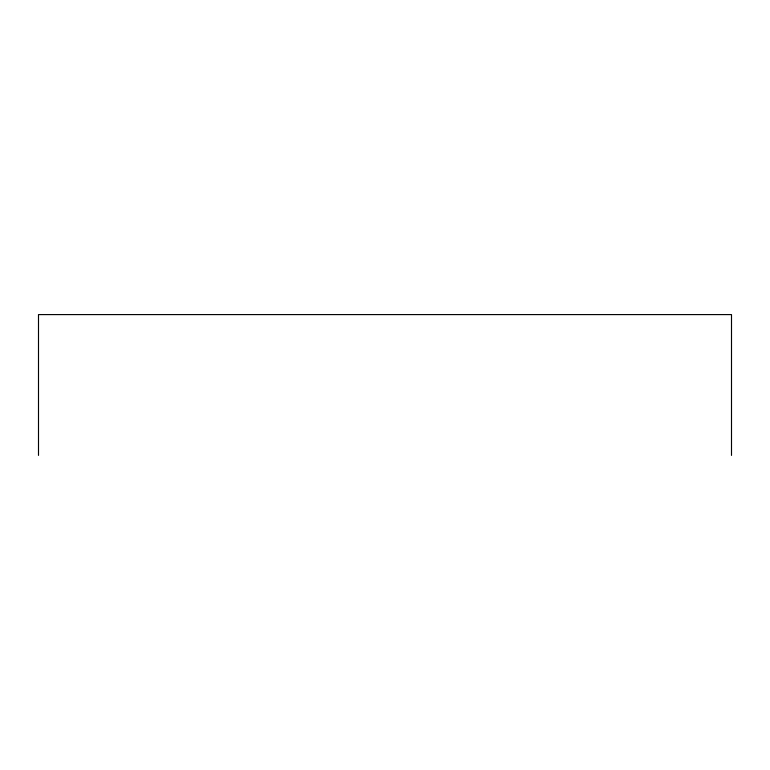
<?xml version="1.0" encoding="UTF-8"?>
<svg xmlns="http://www.w3.org/2000/svg" width="770" height="770" viewBox="0 0 770 770"><rect width="100%" height="100%" fill="white"/><g stroke="black" fill="none" stroke-linecap="round" stroke-linejoin="round"><path stroke-width="1.16" d="M731.5 455.407L731.5 314.593L38.5 314.593L38.5 455.407"/></g></svg>
